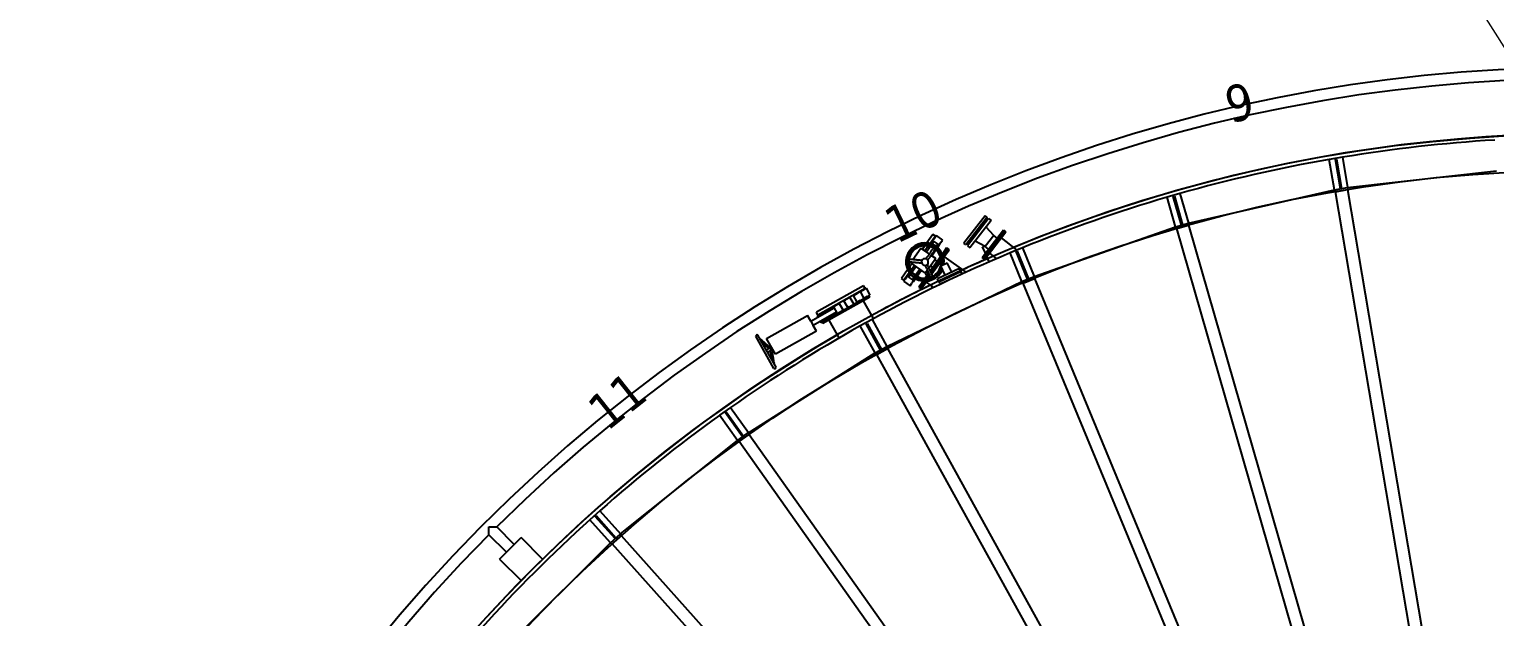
# Model space of a CAD drawing. Header units: millimetres. Extents: x 0 to 118900, y 0 to 84100.
# Drawn here: x 12142 to 24197, y 27056 to 31888 of the extents above; entities that cross this region are included whole.
import ezdxf

# ---------------------------------------------------------------- set-up
doc = ezdxf.new("R2010")
doc.units = ezdxf.units.MM
doc.header["$LTSCALE"] = 100
doc.layers.add('4003-AREA-04.1_F-Foundation', color=7, linetype='Continuous', lineweight=25, true_color=0xadadad)
for name, color, linetype, lineweight in [('4003-AREA-04.1_T-Tank', 7, 'Continuous', 25), ('Symbol', 7, 'Continuous', 18), ('Visible', 7, 'Continuous', 25)]:
    doc.layers.add(name, color=color, linetype=linetype, lineweight=lineweight)
doc.styles.add('Text Style176', font='tahoma.ttf')
doc.styles.add('Title', font='arial.ttf')
doc.dimstyles.new('Default - Method 2a$7', dxfattribs={"dimscale": 100, "dimtxt": 3, "dimasz": 2.5, "dimexe": 3, "dimexo": 0.5, "dimgap": 0.7, "dimtad": 0, "dimtoh": 1, "dimdec": 1, "dimrnd": 1e-08, "dimtxsty": 'Title', "dimcen": 0.09, "dimdle": 10, "dimclrd": 256, "dimclre": 256, "dimclrt": 7, "dimazin": 2, "dimtfac": 0.833333, "dimtdec": 1, "dimtmove": 0, "dimatfit": 3, "dimfxl": 1, "dimtolj": 1, "dimlwd": -1, "dimlwe": -1, "dimarcsym": 0})

msp = doc.modelspace()

# ---------------------------------------------------------------- linework, layer by layer
at = {"layer": '4003-AREA-04.1_F-Foundation'}
msp.add_circle((24937.91, 18779.59), 12250, dxfattribs=at)
at = {"layer": '4003-AREA-04.1_T-Tank'}
msp.add_circle((24937.91, 18779.59), 11950, dxfattribs=at)
at = {"layer": 'Visible'}
for p, q in [((22944.64, 30836.06), (22836.2, 30817.63)), ((22878.75, 30567.22), (22836.2, 30817.63)), ((22887, 30817.13), (22896.86, 30818.81)), ((22928.05, 30575.59), (22887, 30817.13)), ((22896.86, 30818.81), (22937.91, 30577.27)), ((22944.64, 30836.06), (22987.2, 30585.65)), ((22987.24, 30585.39), (24211.51, 30723.39)), ((21607.28, 30537.07), (21501.58, 30506.62)), ((21571.91, 30262.55), (21501.58, 30506.62)), ((21552.12, 30511.81), (21561.73, 30514.58)), ((21619.95, 30276.39), (21552.12, 30511.81)), ((21561.73, 30514.58), (21629.56, 30279.16)), ((21607.28, 30537.07), (21677.61, 30293)), ((21677.68, 30292.75), (22878.8, 30566.96)), ((22878.75, 30567.22), (22987.2, 30585.65)), ((22881.44, 30551.44), (22878.75, 30567.22)), ((22881.44, 30551.44), (22886.36, 30552.28)), ((22886.36, 30552.28), (22984.95, 30569.03)), ((24404.68, 21618.64), (22886.36, 30552.28)), ((22984.95, 30569.03), (22989.88, 30569.87)), ((22984.95, 30569.03), (24499.44, 21657.9)), ((22987.2, 30585.65), (22989.88, 30569.87)), ((20004.4, 30354.97), (19829.62, 30129.86)), ((20021.78, 30341.48), (19846.99, 30116.36)), ((20033.62, 30332.28), (19858.84, 30107.17)), ((20054.95, 30315.72), (19880.17, 30090.61)), ((19999.39, 30312.65), (20011.24, 30303.45)), ((20021.78, 30341.48), (20004.4, 30354.97)), ((20075.97, 30191.35), (20012.75, 30261.37)), ((20033.62, 30332.28), (20054.95, 30315.72)), ((20409.11, 29855.33), (21571.98, 30262.3)), ((21571.91, 30262.55), (21677.61, 30293)), ((21576.34, 30247.17), (21571.91, 30262.55)), ((21581.14, 30248.56), (21677.23, 30276.24)), ((21677.23, 30276.24), (21682.04, 30277.63)), ((21677.23, 30276.24), (24196.71, 21532.5)), ((21677.61, 30293), (21682.04, 30277.63)), ((19574.37, 30201.2), (19524.2, 30130.69)), ((19595.55, 30186.13), (19552.44, 30125.54)), ((19569.9, 30145.76), (19554.99, 30124.8)), ((19566.84, 30120.76), (19582.73, 30143.09)), ((19569.9, 30145.76), (19587.89, 30171.05)), ((19569.9, 30145.76), (19579.68, 30138.8)), ((19595.55, 30186.13), (19574.37, 30201.2)), ((19574.39, 30156.39), (19576.43, 30154.94)), ((19582.73, 30143.09), (19615.32, 30119.91)), ((19602.31, 30191.31), (19587.89, 30171.05)), ((19602.31, 30191.31), (19654.46, 30154.21)), ((19640.04, 30133.95), (19654.46, 30154.21)), ((19869.38, 30145.2), (19881.23, 30136)), ((20005.87, 30101.06), (19922.37, 30144.96)), ((19981.27, 30012.11), (20156.05, 30237.22)), ((19990.75, 30004.75), (20165.53, 30229.86)), ((19992.33, 30003.52), (20167.11, 30228.64)), ((20001.81, 29996.16), (20176.59, 30221.28)), ((20075.97, 30191.35), (20005.87, 30101.06)), ((20103.62, 30169.69), (20075.88, 30191.23)), ((20137.95, 30171.52), (20266.71, 30071.55)), ((20146.57, 30202.18), (20144.99, 30203.4)), ((20156.05, 30237.22), (20165.53, 30229.86)), ((20167.11, 30228.64), (20176.59, 30221.28)), ((21576.34, 30247.17), (21581.14, 30248.56)), ((24103.73, 21493.99), (21581.14, 30248.56)), ((19409.38, 29993.44), (19477.16, 30088.72)), ((19545.2, 30040.32), (19477.16, 30088.72)), ((19507.63, 30107.39), (19488.57, 30080.61)), ((19537.54, 30104.58), (19509.76, 30065.53)), ((19513.77, 30066.86), (19511.79, 30064.09)), ((19513.77, 30066.86), (19523.55, 30059.9)), ((19521.57, 30057.13), (19552.46, 30100.54)), ((19533.26, 30094.26), (19540.19, 30104)), ((19543.04, 30087.31), (19533.26, 30094.26)), ((19598.57, 30002.35), (19561.5, 30028.72)), ((19563.47, 30031.5), (19565.92, 30029.76)), ((19563.94, 30026.99), (19565.92, 30029.76)), ((19565.98, 30025.54), (19599.72, 30072.96)), ((19585.41, 30057.16), (19582.97, 30058.9)), ((19597.84, 30074.62), (19585.41, 30057.16)), ((19615.32, 30119.91), (19602.28, 30101.57)), ((19611.75, 30094.18), (19622.05, 30108.66)), ((19612.27, 30115.62), (19622.05, 30108.66)), ((19613.65, 30092.54), (19630.62, 30116.39)), ((19640.04, 30133.95), (19622.05, 30108.66)), ((19628.58, 30117.84), (19630.62, 30116.39)), ((19688.62, 30089.24), (19653.28, 30039.57)), ((19658.63, 30026.39), (19698.4, 30082.28)), ((19658.63, 30026.39), (19698.4, 30082.28)), ((19663.01, 30011.84), (19708.17, 30075.33)), ((19849.24, 29889.67), (19667.89, 30018.7)), ((19688.62, 30089.24), (19698.4, 30082.28)), ((19698.4, 30082.28), (19708.17, 30075.33)), ((19846.99, 30116.36), (19829.62, 30129.86)), ((19858.84, 30107.17), (19880.17, 30090.61)), ((19986.58, 30100.19), (19984.74, 30099.39)), ((20007.82, 30046.3), (19984.74, 30099.39)), ((19986.58, 30100.19), (19998.05, 30105.17)), ((20033.71, 30079.64), (20005.96, 30101.18)), ((20012.87, 30029.98), (20011.29, 30031.21)), ((20038.97, 29974.63), (20019.63, 30019.12)), ((20040.44, 30045.93), (20098.8, 30000.62)), ((20311.8, 30090.23), (20210.18, 30048.13)), ((20307.39, 29813.47), (20210.18, 30048.13)), ((20259.81, 30058.95), (20269.05, 30062.78)), ((20353.58, 29832.61), (20259.81, 30058.95)), ((20269.05, 30062.78), (20362.82, 29836.43)), ((20311.8, 30090.23), (20409.01, 29855.57)), ((19366.57, 29909.11), (19316.4, 29838.6)), ((19402.2, 29959.2), (19383.14, 29932.41)), ((19390.79, 29967.31), (19395.99, 29974.62)), ((19390.79, 29967.31), (19512.2, 29880.94)), ((19423.38, 29944.12), (19395.61, 29905.08)), ((19397.03, 29902.76), (19403.95, 29912.5)), ((19403.95, 29912.5), (19413.73, 29905.54)), ((19404.31, 29892.31), (19435.2, 29935.72)), ((19425.42, 29942.68), (19423.45, 29939.9)), ((19423.45, 29939.9), (19433.22, 29932.94)), ((19467.79, 29912.53), (19433.54, 29864.38)), ((19445.87, 29856.71), (19479.61, 29904.13)), ((19465.82, 29909.76), (19475.6, 29902.8)), ((19475.6, 29902.8), (19477.57, 29905.58)), ((19530.12, 29906.12), (19512.2, 29880.94)), ((19598.57, 30002.35), (19543.51, 29924.94)), ((19636.8, 30016.4), (19554.55, 29900.79)), ((19573.98, 29928.11), (19555.24, 29941.44)), ((19555.53, 29941.85), (19574.27, 29928.51)), ((19560.31, 29888.19), (19640.88, 30001.43)), ((19560.31, 29888.19), (19640.88, 30001.43)), ((19566.07, 29875.59), (19643.36, 29984.22)), ((19591.56, 29992.49), (19611.42, 29980.73)), ((19794.01, 29919.75), (19613.12, 29834.43)), ((19802.54, 29901.66), (19621.65, 29816.35)), ((19641.55, 29942.93), (19639.74, 29942.08)), ((19676.43, 29864.3), (19639.74, 29942.08)), ((19641.55, 29942.93), (19692.2, 29966.82)), ((19694.01, 29967.67), (19692.2, 29966.82)), ((19730.7, 29889.89), (19694.01, 29967.67)), ((19802.54, 29901.66), (19794.01, 29919.75)), ((19981.27, 30012.11), (19990.75, 30004.75)), ((19992.33, 30003.52), (20001.81, 29996.16)), ((20094, 29998.55), (20090.2, 30007.3)), ((19004.52, 29778.2), (18616.7, 29559.98)), ((19017.27, 29755.54), (19004.52, 29778.2)), ((19197.5, 29278.62), (20307.49, 29813.23)), ((19337.59, 29823.53), (19316.4, 29838.6)), ((19349.32, 29835.71), (19334.91, 29815.45)), ((19334.91, 29815.45), (19387.06, 29778.35)), ((19380.7, 29884.12), (19337.59, 29823.53)), ((19349.32, 29835.71), (19367.31, 29861)), ((19358.75, 29853.27), (19360.78, 29851.82)), ((19382.22, 29881.96), (19367.31, 29861)), ((19367.31, 29861), (19377.09, 29854.04)), ((19374.04, 29849.75), (19389.93, 29872.08)), ((19374.04, 29849.75), (19406.63, 29826.57)), ((19387.06, 29778.35), (19401.47, 29798.61)), ((19419.46, 29823.9), (19401.47, 29798.61)), ((19419.68, 29844.9), (19406.63, 29826.57)), ((19409.69, 29830.86), (19419.46, 29823.9)), ((19412.93, 29814.72), (19414.97, 29813.27)), ((19414.97, 29813.27), (19431.94, 29837.12)), ((19419.46, 29823.9), (19429.77, 29838.38)), ((19456.1, 29875.4), (19443.68, 29857.94)), ((19446.32, 29882.36), (19456.1, 29875.4)), ((19494.98, 29817.05), (19459.64, 29767.38)), ((19469.42, 29760.42), (19509.18, 29816.32)), ((19469.42, 29760.42), (19509.18, 29816.32)), ((19479.19, 29753.47), (19524.36, 29816.96)), ((19541.16, 29881.97), (19511.46, 29840.22)), ((19517.38, 29883.17), (19515.58, 29882.3)), ((19526.05, 29860.73), (19515.58, 29882.3)), ((19517.38, 29883.17), (19524.27, 29886.51)), ((19519.21, 29890.79), (19536.84, 29875.89)), ((19583.91, 29764.27), (19519.48, 29810.1)), ((19526.94, 29841.28), (19546.92, 29869.37)), ((19526.94, 29841.28), (19546.92, 29869.37)), ((19544.01, 29844.58), (19552.69, 29856.77)), ((19621.65, 29816.35), (19613.12, 29834.43)), ((19624.64, 29810.01), (19805.53, 29895.33)), ((19624.64, 29810.01), (19629.55, 29799.61)), ((19640.19, 29795.79), (19806.61, 29874.28)), ((19649.69, 29829.57), (19650.97, 29826.86)), ((19650.97, 29826.86), (19775.78, 29885.73)), ((19683.2, 29816.08), (19684.73, 29812.84)), ((19763.6, 29854), (19765.13, 29850.76)), ((19774.5, 29888.44), (19775.78, 29885.73)), ((19805.53, 29895.33), (19810.43, 29884.93)), ((20307.39, 29813.47), (20409.01, 29855.57)), ((20313.51, 29798.69), (20307.39, 29813.47)), ((20313.51, 29798.69), (20318.13, 29800.6)), ((20318.13, 29800.6), (20410.52, 29838.87)), ((23809.75, 21372.22), (20318.13, 29800.6)), ((20409.01, 29855.57), (20415.14, 29840.79)), ((20410.52, 29838.87), (20415.14, 29840.79)), ((20410.52, 29838.87), (23902.14, 21410.48)), ((19017.27, 29755.54), (18629.45, 29537.32)), ((19051.11, 29695.41), (18663.28, 29477.19)), ((19056.99, 29684.95), (18669.17, 29466.73)), ((18843.9, 29655.12), (18855.59, 29661.7)), ((18892.48, 29682.46), (18855.59, 29661.7)), ((18892.48, 29682.46), (18923.86, 29626.68)), ((18921.79, 29698.95), (18946.02, 29712.59)), ((18953.17, 29643.17), (18921.79, 29698.95)), ((18976.87, 29729.94), (18946.02, 29712.59)), ((18977.41, 29656.81), (18953.17, 29643.17)), ((18976.87, 29729.94), (19003.91, 29745.16)), ((18976.87, 29729.94), (19008.25, 29674.16)), ((18977.41, 29656.81), (19008.25, 29674.16)), ((18985.46, 29737.64), (18986.69, 29735.47)), ((19025.59, 29757.36), (19003.91, 29745.16)), ((19035.3, 29689.38), (19008.25, 29674.16)), ((19018.07, 29679.69), (19019.3, 29677.51)), ((19025.59, 29757.36), (19056.97, 29701.58)), ((19035.3, 29689.38), (19056.97, 29701.58)), ((19056.99, 29684.95), (19051.11, 29695.41)), ((19459.64, 29767.38), (19469.42, 29760.42)), ((19469.42, 29760.42), (19479.19, 29753.47)), ((19574.99, 29759.91), (19567.05, 29776.26)), ((18570.76, 29487.66), (18762.57, 29595.59)), ((18782.19, 29560.73), (18590.38, 29452.8)), ((18629.45, 29537.32), (18616.7, 29559.98)), ((18645.26, 29543.35), (18623.58, 29531.15)), ((18645.26, 29543.35), (18672.3, 29558.57)), ((18661.26, 29555.22), (18662.48, 29553.04)), ((18703.15, 29575.92), (18672.3, 29558.57)), ((18672.3, 29558.57), (18678.19, 29548.11)), ((18703.15, 29575.92), (18727.38, 29589.56)), ((18727.38, 29589.56), (18733.27, 29579.1)), ((18752.88, 29544.24), (18758.77, 29533.78)), ((18793.58, 29626.81), (18756.69, 29606.05)), ((18756.69, 29606.05), (18788.07, 29550.27)), ((18788.07, 29550.27), (18824.96, 29571.03)), ((18793.58, 29626.81), (18805.27, 29633.38)), ((18805.27, 29633.38), (18836.65, 29577.61)), ((18836.65, 29577.61), (18824.96, 29571.03)), ((18875.29, 29599.35), (18843.9, 29655.12)), ((18886.98, 29605.93), (18875.29, 29599.35)), ((18886.98, 29605.93), (18923.86, 29626.68)), ((19087.17, 29507.93), (19004.26, 29655.28)), ((18206.76, 29345.38), (18544.03, 29535.16)), ((18570.76, 29487.66), (18544.03, 29535.16)), ((18570.76, 29487.66), (18590.38, 29452.8)), ((18617.1, 29405.31), (18590.38, 29452.8)), ((18623.58, 29531.15), (18629.46, 29520.7)), ((18649.08, 29485.83), (18654.96, 29475.38)), ((18654.96, 29475.38), (18676.64, 29487.57)), ((18669.17, 29466.73), (18663.28, 29477.19)), ((18703.69, 29502.79), (18676.64, 29487.57)), ((18693.87, 29497.27), (18695.09, 29495.09)), ((18697.8, 29513.25), (18703.69, 29502.79)), ((18703.69, 29502.79), (18734.53, 29520.15)), ((18804.81, 29349.05), (18721.9, 29496.4)), ((18758.77, 29533.78), (18734.53, 29520.15)), ((19074.5, 29501.15), (18978.23, 29447.94)), ((19101.1, 29225.64), (18978.23, 29447.94)), ((19026.34, 29464.25), (19035.09, 29469.09)), ((19144.86, 29249.83), (19026.34, 29464.25)), ((19035.09, 29469.09), (19153.61, 29254.66)), ((19074.5, 29501.15), (19197.37, 29278.85)), ((18267.95, 29097.97), (18118.75, 29363.14)), ((18285.38, 29107.77), (18136.18, 29372.94)), ((18279.83, 29215.53), (18206.76, 29345.38)), ((18617.1, 29405.31), (18279.83, 29215.53)), ((18058.08, 28569.89), (19101.23, 29225.41)), ((18216.03, 29274.87), (18232.15, 29283.94)), ((18224.61, 29259.62), (18216.03, 29274.87)), ((18259.12, 29236.01), (18232.15, 29283.94)), ((18243.55, 29247.32), (18233.74, 29264.75)), ((18243, 29226.94), (18234.42, 29242.19)), ((18235.83, 29277.4), (18242.8, 29281.33)), ((18243, 29226.94), (18259.12, 29236.01)), ((18255.45, 29242.54), (18262.42, 29246.47)), ((19101.1, 29225.64), (19197.37, 29278.85)), ((19108.84, 29211.63), (19101.1, 29225.64)), ((19108.84, 29211.63), (19113.22, 29214.05)), ((19113.22, 29214.05), (19200.74, 29262.43)), ((23515.17, 21250.2), (19113.22, 29214.05)), ((19197.37, 29278.85), (19205.11, 29264.85)), ((19200.74, 29262.43), (19205.11, 29264.85)), ((19200.74, 29262.43), (23608.15, 21288.71)), ((17910.93, 28777.24), (17821.22, 28713.59)), ((17968.22, 28506.44), (17821.22, 28713.59)), ((17867.21, 28735.18), (17875.37, 28740.97)), ((18008.99, 28535.38), (17867.21, 28735.18)), ((17875.37, 28740.97), (18017.15, 28541.16)), ((17910.93, 28777.24), (18057.93, 28570.1)), ((17005.17, 27738.03), (17968.37, 28506.23)), ((17968.22, 28506.44), (18057.93, 28570.1)), ((17977.48, 28493.39), (17968.22, 28506.44)), ((17977.48, 28493.39), (17981.55, 28496.28)), ((17981.55, 28496.28), (18063.11, 28554.16)), ((23212.42, 21124.8), (17981.55, 28496.28)), ((18057.93, 28570.1), (18067.19, 28557.05)), ((18063.11, 28554.16), (18067.19, 28557.05)), ((18063.11, 28554.16), (23307.19, 21164.05)), ((16835.74, 27927.61), (16753.72, 27854.31)), ((16922.98, 27664.92), (16753.72, 27854.31)), ((16797, 27880.92), (16804.45, 27887.58)), ((16960.26, 27698.24), (16797, 27880.92)), ((16804.45, 27887.58), (16967.72, 27704.9)), ((16835.74, 27927.61), (17005, 27738.22)), ((16066.55, 27585.9), (15922.36, 27730.09)), ((16131.6, 27650.95), (15987.41, 27795.15)), ((16922.98, 27664.92), (17005, 27738.22)), ((17005, 27738.22), (17015.66, 27726.29)), ((16010.69, 27530.04), (16187.46, 27706.82)), ((16052.02, 26793.52), (16923.15, 27664.73)), ((16364.69, 27529.59), (16187.46, 27706.82)), ((16933.64, 27652.99), (16922.98, 27664.92)), ((16933.64, 27652.99), (16937.37, 27656.32)), ((16937.37, 27656.32), (17011.93, 27722.96)), ((22893.07, 20992.52), (16937.37, 27656.32)), ((17011.93, 27722.96), (17015.66, 27726.29)), ((17011.93, 27722.96), (22990.96, 21033.06)), ((16010.69, 27530.04), (16187.91, 27352.81))]:
    msp.add_line(p, q, dxfattribs=at)
for centre, radius, start, end in [((24937.91, 18779.59), 12796, 45.675698, 314.324302), ((24937.91, 18779.59), 12704, 45.67814, 134.792537), ((24937.91, 18779.59), 12250, 42.711757, 112.553668), ((24937.91, 18779.59), 12220, 93.474855, 99.387669), ((24937.91, 18779.59), 12220, 99.903427, 105.81624), ((24937.91, 18779.59), 12220, 106.331998, 112.244812), ((24937.91, 18779.59), 12220, 112.760569, 118.673383), ((19510.16, 29973.82), 157.5, 353.027682, 336.410869), ((19510.16, 29973.82), 152.13, 351.744511, 338.202528), ((19510.16, 29973.82), 138.87, 348.038648, 343.536726), ((19510.16, 29973.82), 133.6, 58.863633, 170.27827), ((19510.16, 29973.82), 133.6, 50.27827, 58.863633), ((19510.16, 29973.82), 133.6, 346.302503, 50.27827), ((19510.16, 29973.82), 133.6, 178.863633, 290.27827), ((19510.16, 29973.82), 133.6, 170.27827, 178.863633), ((19510.16, 29973.82), 27.5, 153.247265, 195.894638), ((19510.16, 29973.82), 27.5, 195.894638, 273.247265), ((19510.16, 29973.82), 27.5, 75.894638, 153.247265), ((19510.16, 29973.82), 27.5, 273.247265, 315.894638), ((19510.16, 29973.82), 27.5, 33.247265, 75.894638), ((19510.16, 29973.82), 27.5, 315.894638, 33.247265), ((19510.16, 29973.82), 133.6, 298.863633, 346.138598), ((24937.91, 18779.59), 12250, 113.633799, 114.689697), ((24937.91, 18779.59), 12250, 116.061343, 118.607848), ((19510.16, 29973.82), 133.6, 290.27827, 298.863633), ((19636.78, 29803.03), 8, 205.251788, 295.251788), ((19663.45, 29825), 7, 115.251788, 179.874855), ((19769.27, 29874.92), 7, 50.628722, 115.251788), ((19803.2, 29881.52), 8, 295.251788, 25.251788), ((24937.91, 18779.59), 12220, 119.189141, 125.101955), ((24937.91, 18779.59), 12250, 120.123307, 231.163959), ((18130.71, 29362.26), 12, 62.922887, 175.808268), ((18273.41, 29108.65), 12, 242.922887, 355.808268), ((24937.91, 18779.59), 12220, 125.617712, 131.530526), ((24937.91, 18779.59), 12220, 132.046284, 137.959098), ((24937.91, 18779.59), 12704, 135.207463, 224.792537)]:
    msp.add_arc(centre, radius, start, end, dxfattribs=at)
for points, weights in [([(19579.24, 30088.17), (19527.51, 30015.45), (19516.87, 30000.49)], [1, 1.34371839244, 1]), ([(19533.16, 29988.89), (19543.81, 30003.86), (19595.54, 30076.57)], [1, 1.34371839244, 1]), ([(19376.59, 29976.47), (19465.43, 29968.02), (19483.72, 29966.28)], [1, 1.34371839244, 1]), ([(19485.61, 29986.2), (19467.32, 29987.93), (19378.48, 29996.38)], [1, 1.34371839245, 1]), ([(19511.72, 29946.36), (19519.36, 29929.65), (19556.47, 29848.5)], [1, 1.34371839244, 1]), ([(19574.66, 29856.81), (19537.55, 29937.97), (19529.91, 29954.68)], [1, 1.34371839245, 1]), ([(18153.2, 29342.69), (18212.67, 29291.15), (18225.07, 29279.95)], [1.0182443409, 1.34191598388, 1.00506725803]), ([(18216.18, 29274.59), (18205.61, 29284.16), (18167.54, 29317.2)], [1, 1.27776884728, 1.10659149782]), ([(18172.44, 29308.49), (18210.51, 29275.44), (18221.09, 29265.88)], [1.10659149782, 1.27776884728, 1]), ([(18233.74, 29264.75), (18229.15, 29262.17), (18205.87, 29249.07)], [1, 1.34433280742, 1.0182443409]), ([(18215.68, 29231.64), (18238.95, 29244.74), (18243.55, 29247.32)], [1.0182443409, 1.34433280742, 1]), ([(18237.94, 29235.92), (18240.63, 29221.92), (18249.11, 29172.23)], [1, 1.27776884727, 1.10659149782]), ([(18254.02, 29163.52), (18245.53, 29213.21), (18242.85, 29227.21)], [1.10659149782, 1.27776884728, 1]), ([(18252.04, 29232.02), (18255.17, 29215.61), (18268.36, 29138.02)], [1.00506725803, 1.34191598388, 1.0182443409])]:
    msp.add_rational_spline(points, weights, degree=2, dxfattribs=at)
for points, knots in [([(15922.36, 27730.09), (15922.36, 27730.09), (15922.36, 27730.94), (15922.35, 27734.36), (15922.35, 27737.09), (15922.33, 27744.82), (15922.33, 27750.25), (15922.31, 27761.88), (15922.31, 27768.16), (15922.3, 27781.29), (15922.3, 27788.25), (15922.3, 27795.18), (15922.3, 27795.19), (15922.3, 27795.2)], [-8.82417977, -8.82417977, -8.82417977, -8.82417977, -7.52336207, -7.52336207, -6.03635306, -6.03635306, -4.05058612, -4.05058612, -2.07454133, -2.07454133, 0, 0, 0.0042895, 0.0042895, 0.0042895, 0.0042895]), ([(15922.3, 27795.2), (15922.31, 27795.2), (15922.33, 27795.2), (15929.27, 27795.2), (15936.24, 27795.2), (15949.39, 27795.19), (15955.67, 27795.19), (15967.3, 27795.18), (15972.72, 27795.17), (15980.44, 27795.16), (15983.16, 27795.15), (15986.56, 27795.15), (15987.41, 27795.15), (15987.41, 27795.15)], [-20.73248934, -20.73248934, -20.73248934, -20.73248934, -20.72725071, -20.72725071, -18.1898732, -18.1898732, -15.7733056, -15.7733056, -13.35017287, -13.35017287, -11.53513759, -11.53513759, -9.95052343, -9.95052343, -9.95052343, -9.95052343])]:
    msp.add_open_spline(points, degree=3, knots=knots, dxfattribs=at)

# ---------------------------------------------------------------- texts
at = {"layer": 'Symbol', "color": 7, "char_height": 300, "attachment_point": 7, "style": 'Text Style176'}
for s, insert, rotation in [('9', (22021.57, 31108.8), 12.859833), ('10', (19278.2, 30115.32), 25.716976), ('11', (16894.1, 28576.17), 38.574119)]:
    msp.add_mtext(s, dxfattribs=dict(at, insert=insert, rotation=rotation))

# ---------------------------------------------------------------- leaders
at = {"layer": 'Symbol', "annotation_type": 0, "has_hookline": 1, "hookline_direction": 1, "text_width": 2165.48}
msp.add_leader([(24747.27, 30998.11), (23641.03, 32744.85), (23391.03, 32744.85)], dimstyle='Default - Method 2a$7', override={"dimgap": 0, "dimtad": 1}, dxfattribs=at)

doc.saveas('drawing.dxf')
